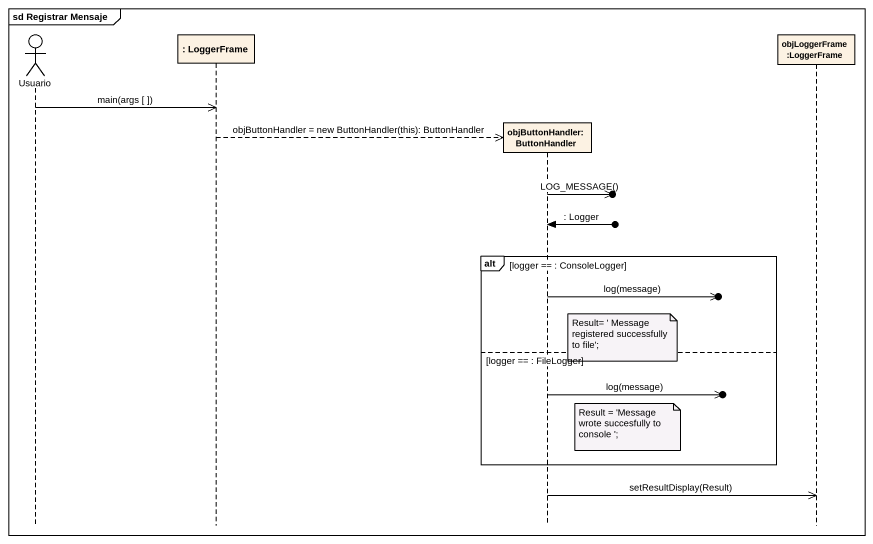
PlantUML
@startuml
mainframe sd Registrar Mensaje
hide footbox
actor Usuario
participant ": LoggerFrame" as LoggerFrame
participant "objButtonHandler: ButtonHandler" as objButtonHandler
participant "objLoggerFrame :LoggerFrame" as objLoggerFrame_LoggerFrame

Usuario ->> LoggerFrame : main(args [ ])
LoggerFrame -->> objButtonHandler ** : objButtonHandler = new ButtonHandler(this): ButtonHandler
objButtonHandler ->>o] : LOG_MESSAGE()
objButtonHandler <-o] : : Logger
alt logger == : ConsoleLogger
  objButtonHandler ->>o] : log(message)
  note right of objButtonHandler : Result= ' Message registered successfully to file';
else logger == : FileLogger
  objButtonHandler ->>o] : log(message)
  note right of objButtonHandler : Result = 'Message wrote succesfully to console ';
end
objButtonHandler ->> objLoggerFrame_LoggerFrame : setResultDisplay(Result)
@enduml
